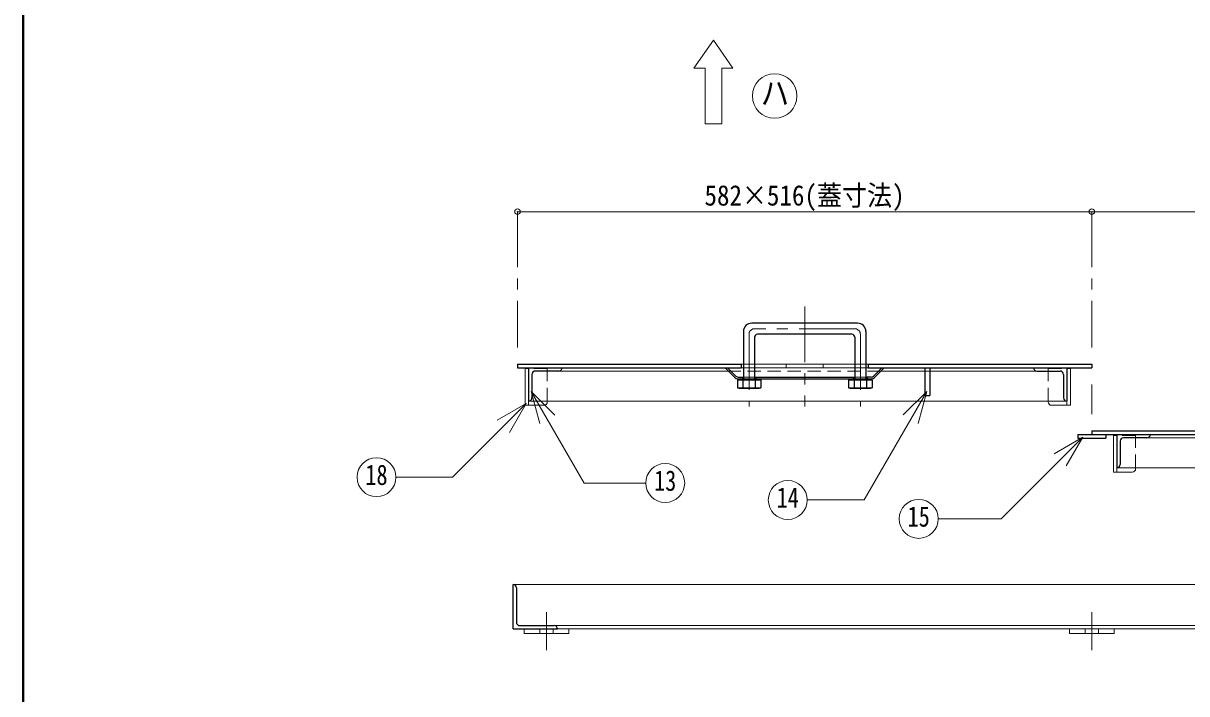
# Model space of a CAD drawing. Units: millimetres at full size, sheet at 1:10; details may follow other scales. Extents: x -2106 to 1944, y -1394 to 1416.
# Drawn here: x -2106 to -1060, y -52 to 551 of the extents above; entities that cross this region are included whole.
import ezdxf
from ezdxf.enums import TextEntityAlignment as Align

# ---------------------------------------------------------------- set-up
doc = ezdxf.new("R2010")
doc.units = ezdxf.units.MM
doc.header["$LTSCALE"] = 10
doc.header["$PDMODE"] = 32
doc.header["$PDSIZE"] = 5
doc.linetypes.add('CHAIN1', pattern=[8, 5, -1, 1, -1])
doc.linetypes.add('DASHED1', pattern=[1.8, 1.2, -0.6])
doc.layers.add('0-0_ﾚｲﾔ1', color=4, linetype='Continuous', lineweight=9)
doc.styles.add('ＭＳ ゴシック', font='')
doc.styles.get('ＭＳ ゴシック').set_extended_font_data('MS Gothic')

msp = doc.modelspace()

# ---------------------------------------------------------------- linework, layer by layer
at = {"layer": '0-0_ﾚｲﾔ1', "color": 1, "lineweight": 40}
msp.add_line((-2105.72, -1393.73), (-2105.72, 1416.27), dxfattribs=at)
at = {"layer": '0-0_ﾚｲﾔ1', "color": 7, "lineweight": 18}
for p, q in [((-1485.72, 535.27), (-1503.22, 510.27)), ((-1485.72, 535.27), (-1468.22, 510.27)), ((-1478.22, 460.27), (-1478.22, 510.27)), ((-1468.22, 510.27), (-1478.22, 510.27)), ((-1478.22, 460.27), (-1493.22, 460.27)), ((-1458.72, 244.27), (-1460.72, 244.27)), ((-1460.72, 241.07), (-1458.72, 241.07)), ((-1420.3, 244.27), (-1448.72, 244.27)), ((-1448.72, 241.07), (-1420.3, 241.07)), ((-1420.3, 244.27), (-1420.3, 241.07)), ((-1387.14, 244.27), (-1387.14, 241.07)), ((-1358.72, 244.27), (-1387.14, 244.27)), ((-1387.14, 241.07), (-1358.72, 241.07)), ((-1346.72, 244.27), (-1348.72, 244.27)), ((-1348.72, 241.07), (-1346.72, 241.07)), ((-1654.92, 240.27), (-1651.72, 240.27)), ((-1654.92, 240.27), (-1654.92, 207.27)), ((-1459.72, 232.57), (-1458.72, 232.57)), ((-1459.72, 231.07), (-1458.72, 231.07)), ((-1448.72, 232.57), (-1447.72, 232.57)), ((-1448.72, 231.07), (-1447.72, 231.07)), ((-1359.72, 232.57), (-1358.72, 232.57)), ((-1359.72, 231.07), (-1358.72, 231.07)), ((-1348.72, 232.57), (-1347.72, 232.57)), ((-1348.72, 231.07), (-1347.72, 231.07)), ((-1165.02, 240.27), (-1168.22, 240.27)), ((-1165.02, 240.27), (-1165.02, 207.27)), ((-1649.3, 219.75), (-1628.08, 198.54)), ((-1649.3, 219.75), (-1641.53, 190.77)), ((-1293.97, 219.77), (-1315.18, 198.56)), ((-1293.97, 219.77), (-1301.73, 190.8)), ((-1651.72, 211.07), (-1651.72, 207.27)), ((-1168.22, 211.07), (-1168.22, 207.27)), ((-1653.91, 208.83), (-1720.08, 142.67)), ((-1653.91, 208.83), (-1679.89, 193.83)), ((-1653.91, 208.83), (-1668.91, 182.85)), ((-1654.92, 207.27), (-1651.72, 207.27)), ((-1165.02, 207.27), (-1168.22, 207.27)), ((-1153.76, 178.75), (-1227.31, 105.21)), ((-1153.76, 178.75), (-1179.74, 163.75)), ((-1153.76, 178.75), (-1168.76, 152.77)), ((-1126.42, 180.27), (-1123.22, 180.27)), ((-1126.42, 180.27), (-1126.42, 147.27)), ((-1126.42, 147.27), (-1123.22, 147.27)), ((-1123.22, 151.07), (-1123.22, 147.27)), ((-1720.08, 142.67), (-1770.89, 142.67)), ((-1227.31, 105.21), (-1283.76, 105.21)), ((-625.72, 46.27), (-1665.72, 46.27)), ((-1628.72, 9.27), (-662.72, 9.27)), ((-1625.72, 6.27), (-665.72, 6.27))]:
    msp.add_line(p, q, dxfattribs=at)
at = {"layer": '0-0_ﾚｲﾔ1'}
for p, q in [((-1661.72, 381.27), (-1145.72, 381.27)), ((-1145.72, 381.27), (-629.72, 381.27)), ((-1420.3, 244.27), (-1387.14, 244.27)), ((-1420.3, 241.07), (-1387.14, 241.07)), ((-1472.22, 238.07), (-1624.72, 238.07)), ((-1295.72, 238.07), (-1335.22, 238.07)), ((-1195.22, 238.07), (-1291.22, 238.07)), ((-1651.72, 211.07), (-1168.22, 211.07)), ((-1634.92, 210.27), (-1634.92, 211.07)), ((-1185.02, 210.27), (-1185.02, 211.07)), ((-1637.92, 207.27), (-1651.72, 207.27)), ((-1182.02, 207.27), (-1168.22, 207.27)), ((-1096.22, 178.07), (-1000.22, 178.07)), ((-1123.22, 151.07), (-639.72, 151.07)), ((-1109.42, 147.27), (-1123.22, 147.27)), ((-1106.42, 150.27), (-1106.42, 151.07)), ((-1655.72, 2.27), (-1655.72, 6.27)), ((-1655.72, 2.27), (-1615.72, 2.27)), ((-1615.72, 2.27), (-1615.72, 6.27)), ((-1165.72, 2.27), (-1165.72, 6.27)), ((-1165.72, 2.27), (-1125.72, 2.27)), ((-1125.72, 2.27), (-1125.72, 6.27))]:
    msp.add_line(p, q, dxfattribs=at)
at = {"layer": '0-0_ﾚｲﾔ1', "linetype": 'CHAIN1'}
for p, q in [((-1661.72, 381.27), (-1661.72, 259.27)), ((-1145.72, 381.27), (-1145.72, 259.27)), ((-1403.72, 296.07), (-1403.72, 206.07)), ((-1358.72, 276.07), (-1448.72, 276.07)), ((-1453.72, 271.07), (-1453.72, 206.07)), ((-1353.72, 271.07), (-1353.72, 206.07)), ((-1145.72, 226.07), (-1145.72, 199.27)), ((-1635.72, -12.73), (-1635.72, 21.27)), ((-1145.72, -12.73), (-1145.72, 21.27))]:
    msp.add_line(p, q, dxfattribs=at)
at = {"layer": '0-0_ﾚｲﾔ1', "color": 5, "lineweight": 25}
for p, q in [((-1458.72, 273.57), (-1458.72, 230.57)), ((-1356.22, 281.07), (-1451.22, 281.07)), ((-1348.72, 273.57), (-1348.72, 230.57)), ((-1448.72, 268.57), (-1448.72, 230.57)), ((-1361.22, 271.07), (-1446.22, 271.07)), ((-1358.72, 268.57), (-1358.72, 230.57)), ((-1661.72, 244.27), (-1661.72, 241.07)), ((-1661.72, 244.27), (-1460.72, 244.27)), ((-1661.72, 241.07), (-1460.72, 241.07)), ((-1651.72, 241.07), (-1651.72, 211.07)), ((-1466.1, 231.95), (-1475.22, 241.07)), ((-1465.48, 233.45), (-1473.1, 241.07)), ((-1460.72, 244.27), (-1460.72, 241.07)), ((-1346.72, 244.27), (-1346.72, 241.07)), ((-1346.72, 244.27), (-1145.72, 244.27)), ((-1346.72, 241.07), (-1145.72, 241.07)), ((-1341.96, 233.45), (-1334.34, 241.07)), ((-1341.34, 231.95), (-1332.22, 241.07)), ((-1295.72, 241.07), (-1295.72, 216.07)), ((-1291.22, 241.07), (-1291.22, 216.07)), ((-1168.22, 241.07), (-1168.22, 211.07)), ((-1145.72, 244.27), (-1145.72, 241.07)), ((-1648.72, 235.07), (-1648.72, 214.07)), ((-1624.72, 238.07), (-1645.72, 238.07)), ((-1464.22, 230.07), (-1462.72, 230.57)), ((-1464.22, 230.07), (-1443.22, 230.07)), ((-1464.22, 230.07), (-1464.22, 223.07)), ((-1463.98, 231.07), (-1459.72, 231.07)), ((-1462.72, 230.57), (-1444.72, 230.57)), ((-1459.22, 230.07), (-1459.22, 223.07)), ((-1448.22, 230.07), (-1448.22, 223.07)), ((-1447.72, 232.57), (-1359.72, 232.57)), ((-1364.22, 230.07), (-1362.72, 230.57)), ((-1364.22, 230.07), (-1343.22, 230.07)), ((-1362.72, 230.57), (-1344.72, 230.57)), ((-1359.72, 232.57), (-1359.72, 231.07)), ((-1359.22, 230.07), (-1359.22, 223.07)), ((-1353.72, 230.57), (-1348.22, 230.07)), ((-1348.22, 230.07), (-1344.72, 230.57)), ((-1195.22, 238.07), (-1174.22, 238.07)), ((-1171.22, 235.07), (-1171.22, 214.07)), ((-1464.22, 223.07), (-1443.22, 223.07)), ((-1464.22, 223.07), (-1462.72, 222.57)), ((-1462.72, 222.57), (-1459.22, 223.07)), ((-1462.72, 222.57), (-1444.72, 222.57)), ((-1459.22, 223.07), (-1453.72, 222.57)), ((-1453.72, 222.57), (-1448.22, 223.07)), ((-1448.22, 223.07), (-1444.72, 222.57)), ((-1364.22, 223.07), (-1343.22, 223.07)), ((-1362.72, 222.57), (-1344.72, 222.57)), ((-1343.22, 223.07), (-1344.72, 222.57)), ((-1295.72, 216.07), (-1291.22, 216.07)), ((-1158.22, 181.07), (-1158.22, 177.87)), ((-1158.22, 181.07), (-944.72, 181.07)), ((-1158.22, 177.87), (-1133.22, 177.87)), ((-1145.72, 184.27), (-1145.72, 181.07)), ((-1145.72, 184.27), (-944.72, 184.27)), ((-1133.22, 181.07), (-1133.22, 177.87)), ((-1123.22, 181.07), (-1123.22, 151.07)), ((-1096.22, 178.07), (-1117.22, 178.07)), ((-1120.22, 175.07), (-1120.22, 154.07)), ((-1665.72, 6.27), (-1665.72, 46.27)), ((-1662.72, 43.27), (-1662.72, 12.27)), ((-1665.72, 6.27), (-1625.72, 6.27)), ((-1659.72, 9.27), (-1628.72, 9.27))]:
    msp.add_line(p, q, dxfattribs=at)
at = {"layer": '0-0_ﾚｲﾔ1', "linetype": 'DASHED1'}
for p, q in [((-1458.72, 244.27), (-1448.72, 244.27)), ((-1458.72, 241.07), (-1448.72, 241.07)), ((-1358.72, 244.27), (-1348.72, 244.27)), ((-1358.72, 241.07), (-1348.72, 241.07)), ((-1634.92, 240.27), (-1651.72, 240.27)), ((-1634.92, 211.07), (-1634.92, 240.27)), ((-1335.22, 238.07), (-1472.22, 238.07)), ((-1458.72, 232.57), (-1448.72, 232.57)), ((-1458.72, 231.07), (-1448.72, 231.07)), ((-1358.72, 232.57), (-1348.72, 232.57)), ((-1358.72, 231.07), (-1348.72, 231.07)), ((-1295.72, 238.07), (-1291.22, 238.07)), ((-1185.02, 240.27), (-1168.22, 240.27)), ((-1185.02, 211.07), (-1185.02, 240.27)), ((-1106.42, 180.27), (-1123.22, 180.27)), ((-1106.42, 151.07), (-1106.42, 180.27)), ((-1641.72, 2.27), (-1641.72, 6.27)), ((-1629.72, 2.27), (-1629.72, 6.27)), ((-1151.72, 2.27), (-1151.72, 6.27)), ((-1139.72, 2.27), (-1139.72, 6.27))]:
    msp.add_line(p, q, dxfattribs=at)
at = {"layer": '0-0_ﾚｲﾔ1', "color": 7, "lineweight": 18}
for points in [[(-1493.22, 460.27), (-1493.22, 510.27), (-1503.22, 510.27)], [(-1649.3, 219.75), (-1601.77, 137.44), (-1546.51, 137.44)], [(-1293.97, 219.77), (-1350.3, 122.21), (-1401.43, 122.21)]]:
    msp.add_lwpolyline(points, dxfattribs=at)
at = {"layer": '0-0_ﾚｲﾔ1', "color": 5, "lineweight": 25}
for points in [[(-1463.36, 232.57), (-1459.72, 232.57), (-1459.72, 231.07)], [(-1462.72, 230.57), (-1459.22, 230.07), (-1453.72, 230.57)], [(-1453.72, 230.57), (-1448.22, 230.07), (-1444.72, 230.57)], [(-1447.72, 232.57), (-1447.72, 231.07), (-1359.72, 231.07)], [(-1444.72, 230.57), (-1443.22, 230.07), (-1443.22, 223.07), (-1444.72, 222.57)], [(-1364.22, 230.07), (-1364.22, 223.07), (-1362.72, 222.57), (-1359.22, 223.07)], [(-1362.72, 230.57), (-1359.22, 230.07), (-1353.72, 230.57)], [(-1348.22, 230.07), (-1348.22, 223.07), (-1344.72, 222.57)], [(-1344.08, 232.57), (-1347.72, 232.57), (-1347.72, 231.07), (-1343.46, 231.07)], [(-1344.72, 230.57), (-1343.22, 230.07), (-1343.22, 223.07)], [(-1359.22, 223.07), (-1353.72, 222.57), (-1348.22, 223.07)]]:
    msp.add_lwpolyline(points, dxfattribs=at)
at = {"layer": '0-0_ﾚｲﾔ1', "color": 7, "lineweight": 18}
for centre, radius in [((-1430.72, 485.27), 20), ((-1788.39, 142.67), 17.5), ((-1529.01, 137.44), 17.5), ((-1418.93, 122.21), 17.5), ((-1301.26, 105.21), 17.5)]:
    msp.add_circle(centre, radius, dxfattribs=at)
at = {"layer": '0-0_ﾚｲﾔ1', "color": 5, "lineweight": 25}
for centre, radius, start, end in [((-1451.22, 273.57), 7.5, 90, 180), ((-1356.22, 273.57), 7.5, 0, 90), ((-1446.22, 268.57), 2.5, 90, 180), ((-1361.22, 268.57), 2.5, 0, 90), ((-1624.72, 241.07), 3, 270, 0), ((-1195.22, 241.07), 3, 180, 270), ((-1645.72, 235.07), 3, 90, 180), ((-1463.98, 234.07), 3, 225, 270), ((-1463.36, 235.57), 3, 225, 270), ((-1344.08, 235.57), 3, 270, 315), ((-1343.46, 234.07), 3, 270, 315), ((-1174.22, 235.07), 3, 0, 90), ((-1651.72, 214.07), 3, 270, 0), ((-1168.22, 214.07), 3, 180, 270), ((-1117.22, 175.07), 3, 90, 180), ((-1096.22, 181.07), 3, 270, 0), ((-1123.22, 154.07), 3, 270, 0), ((-1665.72, 43.27), 3, 0, 90), ((-1659.72, 12.27), 3, 180, 270), ((-1628.72, 6.27), 3, 0, 90)]:
    msp.add_arc(centre, radius, start, end, dxfattribs=at)
at = {"layer": '0-0_ﾚｲﾔ1', "linetype": 'CHAIN1'}
for centre, start, end in [((-1448.72, 271.07), 90, 180), ((-1358.72, 271.07), 0, 90)]:
    msp.add_arc(centre, 5, start, end, dxfattribs=at)
at = {"layer": '0-0_ﾚｲﾔ1'}
for centre, start, end in [((-1637.92, 210.27), 270, 0), ((-1182.02, 210.27), 180, 270), ((-1109.42, 150.27), 270, 0)]:
    msp.add_arc(centre, 3, start, end, dxfattribs=at)
at = {"layer": '0-0_ﾚｲﾔ1', "color": 1}
for p in [(-1661.72, 381.27), (-1145.72, 381.27)]:
    msp.add_point(p, dxfattribs=at)

# ---------------------------------------------------------------- texts
at = {"layer": '0-0_ﾚｲﾔ1', "color": 7, "style": 'ＭＳ ゴシック'}
for s, height, width, p in [('ハ', 21.99, 0.85, (-1443.22, 470.27)), ('582×516(蓋寸法)', 18.33, 0.9, (-1493.72, 381.27)), ('18', 18.33, 0.8, (-1798.39, 130.17)), ('13', 18.33, 0.8, (-1539.01, 124.94)), ('14', 18.33, 0.8, (-1428.93, 109.71)), ('15', 18.33, 0.8, (-1311.26, 92.71))]:
    msp.add_text(s, height=height, dxfattribs=dict(at, width=width)).set_placement(p, align=Align.BOTTOM_LEFT)

doc.saveas('drawing.dxf')
